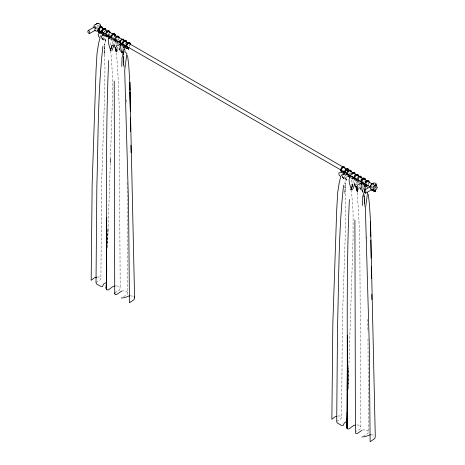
<?xml version="1.0" encoding="UTF-8"?>
<svg xmlns="http://www.w3.org/2000/svg" width="465" height="465" viewBox="0 0 465 465"><rect width="100%" height="100%" fill="white"/><g stroke="black" fill="none" stroke-linecap="round" stroke-linejoin="round"><path stroke-width="0.35" stroke-dasharray="2.33 1.74" d="M96.011 282.418L100.196 279.825L100.905 278.215L101.672 182.466L104.596 95.401L104.974 68.773L104.311 43.669L104.102 54.719L105.102 41.74M336.707 421.383L340.892 418.791L341.601 417.181L342.368 321.431L345.292 234.36L345.669 207.739L345.007 182.635L344.798 193.684L345.797 180.705M123.899 55.277L123.899 67.756M363.851 195.172L364.438 203.821L364.595 194.242M107.525 248.171L107.985 228.681L107.537 243.032M348.169 389.298L348.68 367.646L348.169 384.148M110.292 163.267L107.537 246.345M110.438 158.931L112.35 100.428L112.408 73.54L110.798 51.691M348.163 387.473L353.045 239.394L353.104 212.505L351.494 190.656M112.344 43.867L112.466 41.228M353.04 182.832L353.162 180.193M117.227 44.797L117.302 43.431M357.922 183.762L357.998 182.396M109.089 33.358L109.136 32.992M110.449 45.064L111.001 40.937M351.697 179.903L351.197 185.32M369.181 182.925L368.588 184.756M113.658 37.967L114.413 35.991L114.134 37.026M114.344 36.363L114.454 35.776M103.486 39.211L104.05 36.421M344.181 178.171L344.745 175.386M105.555 31.51L105.729 30.771M129.456 44.681L129.032 46.035M127.137 182.559L127.753 292.816L127.358 294.299L123.086 296.92M367.989 338.956L368.449 431.776L368.053 433.264L363.781 435.885M346.251 177.554L346.588 176.322M109.072 33.288L108.368 34.939M125.585 42.856L125.068 44.169L125.242 43.844M130.06 45.186L129.654 46.337M104.968 30.917L104.608 31.934M97.586 26.987L97.72 26.54M368.466 183.041L367.943 184.39M118.581 39.473L118.697 39.101L118.232 40.217M118.081 49.121L116.535 53.062L118.046 76.481L119.104 103.742L120.191 288.073L119.552 289.968L115.39 292.357M357.277 192.737L358.742 215.446L359.8 242.707L360.887 427.039L360.247 428.933L356.085 431.322M109.67 33.864L109.188 34.991M118.046 38.862L117.779 39.542M364.322 181.048L363.892 182.053M358.004 190.057L358.777 188.087M350.383 174.247L350.564 173.875M360.055 180.251L360.404 179.618M371.669 185.959L371.506 186.192A2.488 1.476 61.3 0 0 371.401 186.512M95.017 27.516L95.639 26.958M108.089 34.968L109.426 34.48M121.667 291.049L124.341 290.84L126.742 291.497L127.753 292.816M362.363 430.015L365.037 429.805L367.437 430.456L368.449 431.776M109.136 35.323L110.42 35.241M373.209 184.669L373.75 184.75L373.505 184.134M97.371 277.024L100.022 277.024L100.905 278.215M338.067 415.989L340.717 415.983L341.601 417.181M130.386 295.833L133.188 296.176M371.082 434.798L374.581 435.228M116.384 285.882L119.226 286.423L120.191 288.073M357.079 424.847L359.922 425.388L360.887 427.039M371.117 188.854L371.465 188.93M372.105 185.814L372.599 186.099M94.662 27.848L95.651 28.417A1.622 0.936 -60 0 0 95.895 28.522M373.308 184.157L373.761 184.768M95.982 29.464L95.081 27.784M371.954 187.941L371.669 186.634M95.651 28.417C94.75 27.336 95.97 24.819 97.447 25.232L97.633 25.436M371.053 188.773L370.791 187.697M94.389 29.969L94.035 28.382M356.167 181.28L356.858 183.239M115.471 42.321L116.163 44.274M370.279 188.918L370.053 187.918M370.355 188.017L370.436 188.831M363.804 194.451L364.996 207.134M123.237 56.899L124.231 67.466M359.875 184.529L360.032 186.639M119.232 46.267L119.447 49.075M123.202 56.928L123.742 64.856L123.335 56.323L123.917 67.152M364.595 206.716L364.031 195.288L364.438 203.821M366.757 236.534L366.926 240.887M126.143 99.748L126.311 104.102M94.075 28.557L94.081 28.865M367.815 319.345L367.931 331.696M362.694 186.192L362.706 188.156M121.999 47.227L122.004 48.534M371.471 187.738A2.488 1.476 61.3 0 1 371.384 187.308M104.875 31.254L104.77 31.597L104.875 31.254M350.226 172.887L349.785 173.922L350.226 172.887"/><path stroke-width="0.7" d="M114.21 81.038L114.733 293.671L115.215 294.612L116.442 294.659L121.667 291.049M354.905 220.003L355.429 432.636L355.911 433.578L357.137 433.618L361.88 430.334M102.689 28.58C102.056 23.343 96.098 30.01 98.876 32.498M106.718 226.252L106.328 289.323L107.06 289.997L108.397 289.869L113.257 286.312L115.134 286.051M347.123 412.339L347.024 428.282L347.756 428.963L349.093 428.835L353.952 425.277L355.202 425.103M347.25 391.315L347.588 336.945M373.349 188.837L373.691 190.359L373.395 190.214L373.982 190.383L373.546 190.47M108.688 60.526C105.16 136.727 107.276 213.069 106.328 289.323L106.718 217.457M349.384 199.491C345.855 275.693 347.971 352.034 347.024 428.282L347.123 392.536M347.134 391.094L347.588 335.474M118.25 37.555L118.25 37.206M375.47 190.557L375.458 190.877L375.47 190.557C375.767 192.76 374.651 191.278 374.831 191.144L374.895 190.819M105.793 30.37C106.479 29.249 104.317 27.981 104.613 28.295L102.963 28.981L101.556 31.324M109.891 32.736C110.228 29.44 106.02 30.87 105.788 33.311M118.941 37.961L118.918 37.235L118.941 37.961C119.209 34.445 115.105 36.247 114.849 38.543M123.864 40.804L123.673 39.461L122.865 38.752M121.789 66.46L122.039 57.364L123.864 51.824L122.929 49.046M362.485 205.425L362.735 196.329L364.357 191.406M106.282 286.888L106.142 288.248L106.253 284.656M106.543 275.327L106.718 269.584M347.123 424.493L346.838 427.207L347.128 417.878M110.315 162.547L110.438 158.931M106.142 288.248L106.264 284.632M106.578 275.239L106.723 270.909M346.838 427.207L347.128 418.541M116.581 51.807L116.692 48.674M357.387 187.639L357.23 192.028L357.382 190.638M128.294 47.674C127.689 50.441 129.206 48.842 128.41 47.785M340.828 169.469L340.618 170.922C339.717 168.318 344.861 164.069 345.03 168.406M361.532 178.409C362.345 174.776 357.69 175.88 357.475 178.618M123.847 40.711L123.876 40.409M102.893 46.238C97.679 92.797 98.272 139.721 96.848 186.482L96.011 282.418L96.377 283.865L100.55 286.277L102.486 286.556L103.59 284.08L105.183 282.982L106.2 282.871M343.589 185.204C338.375 231.762 338.968 278.686 337.544 325.448L336.707 421.383L337.073 422.83L341.246 425.243L343.182 425.522L344.286 423.045L345.879 421.947L346.896 421.836M96.935 28.853L96.953 28.057M116.686 51.673L116.918 49.592M357.539 189.249L357.69 187.86M110.955 37.258C110.403 34.387 115.82 31.887 115.111 36.142M358.335 176.497C359.114 172.777 354.144 174.392 354.173 177.171L354.656 176.049L354.173 177.171M126.341 42.623L126.056 40.693L124.957 40.269L125.922 40.6C124.69 39.496 123.051 41.077 122.458 42.466M340.618 170.922L340.752 169.824M370.343 187.296C369.873 183.576 376.418 180.629 376.708 185.489M111.001 36.816L111.059 36.351M349.128 176.107L349.11 175.799L347.686 176.119M110.077 35.863C106.898 40.025 108.938 45.442 110.478 49.854L110.246 50.958L112.28 45.186M350.773 174.828C347.593 178.99 349.634 184.407 351.174 188.819L350.941 189.923L352.749 184.791M112.013 37.659L111.641 40.112L114.716 39.043M352.708 176.624L352.336 179.077L355.411 178.008M348.924 176.101L349.465 175.456M358.329 176.293L358.41 175.869M113.855 46.023L113.989 45.303L111.798 50.894M354.551 184.989L354.685 184.268L352.493 189.859M347.274 174.573L348.151 171.864M367.553 192.591L365.397 209.128L369.28 344.821L370.134 441.75L374.778 438.524L375.278 436.722L370.5 221.264L369.489 204.78L368.263 194.318M370.088 187.215L370.948 184.989L372.698 183.512M361.508 182.338L362.909 179.298L362.508 179.752L363.409 178.909L364.455 178.775L363.148 178.984L364.432 178.967L363.828 178.67L364.496 179.42L364.252 178.88M107.95 36.055L108.136 36.584M126.62 45.605L126.527 45.965L127.584 43.826L126.875 44.948L127.23 44.32M127.567 55.352L128.793 65.815L129.805 82.299L134.583 297.757L134.083 299.559L129.439 302.785L128.584 205.856L124.701 70.163L126.858 53.626L124.98 51.743L124.864 49.755L124.068 49.406L124.283 48.639L127.666 46.308M101.48 31.777L101.725 30.981L101.585 31.376M346.768 173.34C346.553 170.777 351.337 168.173 351.092 171.992M110.246 50.958L112.112 44.942M350.941 189.923L352.807 183.907M99.533 28.772L99.713 28.481L99.004 30.446L99.138 31.823L98.993 31.382L99.382 32.062L100.318 32.155M99.376 29.08L99.155 29.772L99.969 28.173L101.184 27.237L101.794 27.394L102.381 28.417M373.133 188.697L373.238 188.377M119.645 41.769L120.336 40.304M120.313 41.989L121.133 40.391M367.373 187.459L367.646 187.157M102.376 31.219L102.254 31.539L103.509 29.475L104.584 29.033L103.922 29.092L104.846 29.08L104.154 28.772L105.102 29.87L104.916 29.185M372.779 187.912C373.145 186.407 375.069 183.855 376.691 185.395M111.606 36.962L112.402 35.392L113.722 34.398L113.146 34.619L114.355 34.584L113.896 34.259L114.39 34.98M345.518 171.184L345.379 171.521L346.065 170.184L345.879 170.55L347.657 169.219L347.157 169.341L348.105 170.068L347.867 169.33M358.027 179.228L359.061 177.374L360.416 176.584L360.038 176.624L360.602 176.845L360.311 176.526L360.828 177.153L360.712 176.869M126.091 45.029C126.323 42.966 130.113 40.961 130.183 44.105M122.946 43.1L124.504 41.06L125.416 41.065L125.166 40.844L125.62 41.397L125.428 40.996L125.974 42.106M365.752 183.692L367.472 181.257L368.338 181.059L367.78 181.158L368.664 182.048M106.468 33.585C106.241 32.498 109.374 30.859 107.886 31.585L108.775 31.388L109.176 32.381M354.969 177.06L355.888 175.543L357.242 174.753L356.742 174.869L357.457 175.032L357.713 175.927M361.136 180.745C361.305 178.386 365.6 176.723 365.228 180.158M344.728 171.26C344.937 169.179 348.709 167.266 348.826 170.283M114.733 293.671L115.169 292.793M115.506 38.804L117.29 36.654L116.86 36.793L117.994 36.782M373.761 187.488L375.668 185.541L374.941 185.791L375.633 185.611M365.345 182.693C365.664 180.437 369.768 179.333 369.291 182.501M341.141 169.126L342.06 167.609M365.356 182.699L366.199 181.408L365.56 182.367M108.362 36.607L108.374 35.979M114.547 39.711L113.524 41.106L116.25 39.659M355.243 178.67L354.22 180.071L356.399 178.915M102.038 30.213L102.707 29.33M127.416 44.059L128.788 43.1L129.712 43.547L128.456 43.175L129.34 43.39L129.229 43.1M116.407 39.868L114.849 41.867L117.378 41.158M356.713 179.333L355.545 180.827L358.701 179.949M108.758 35.66L107.95 36.619M129.032 47.366L128.032 48.296L126.846 48.593M118.226 41.24L116.587 42.972L120.819 42.937M358.922 180.205L357.283 181.931L360.805 181.902M89.28 33.689L89.757 32.643L89.478 31.405L88.798 30.568L87.961 30.847A2.465 1.424 60 0 0 87.961 32.37L89.28 33.689L95.267 30.231M371.082 186.302L364.618 190.016L364.269 191.894L365.577 193.208L372.36 189.284M365.577 193.208L365.932 191.33L364.618 190.016M352.005 173.172L352.563 172.655M352.336 173.881L353.243 173.038M104.079 32.759L102.149 34.526L104.619 33.625M344.774 171.725L342.845 173.486L345.931 172.364M112.425 34.346L112.117 34.625L112.861 34.003L112.6 34.178M123.998 44.344L121.999 46.128L124.8 45.419M364.694 183.309L362.694 185.093L366.199 184.204M127.794 42.797L127.195 43.292L128.142 42.629M348.953 174.98L348.14 175.433M349.25 175.195L349.407 175.811M102.928 32.184L100.87 33.782L103.329 32.806M343.623 171.149L341.566 172.742L344.024 171.771M107.305 36.439L107.822 36.043M348.797 171.091L349.976 170.643L349.564 170.579L350.261 170.992M125.806 45.994L123.219 47.93L126.974 46.419M366.501 184.96L363.915 186.895L367.67 185.384M123.458 41.106L124.347 40.443M125.666 45.436L123.504 46.953L125.724 45.797M366.362 184.402L364.2 185.919L366.42 184.762M368.361 185.268L364.978 187.604L364.763 188.366L365.56 188.72L365.635 190.046M375.249 190.685L375.191 191.685L375.034 190.755L373.494 191.034L372.599 189.488M105.299 33.538L101.422 36.055L107.043 34.788L104.759 36.206L107.427 35.218M345.995 172.503L342.118 175.02L344.931 174.387M347.739 173.747L345.454 175.166L348.122 174.183M128.078 47.395L127.137 47.965L127.55 47.79M375.046 190.708L374.517 191.022L375.156 190.656M88.315 30.492L94.965 26.656M122.225 42.925L117.535 45.547L120.731 44.599M362.921 181.885L358.23 184.506L363.345 183.001M96.493 23.744L98.179 23.25L99.574 23.918L100.115 24.482L100.463 26.331M122.022 51.156L122.028 53.12L120.592 47.686L120.586 45.285L123.283 43.849M362.717 190.772L362.723 192.086L361.288 186.651L361.282 184.25L363.444 183.1M107.305 36.793L107.973 36.456L106.88 36.898L106.154 36.665M97.377 30.981L98.208 30.585M95.703 24.314L98.022 23.302L96.72 23.767L97.214 23.732M101.457 32.643L98.144 34.067L98.394 36.136L100.051 37.706L98.522 43.722L97.005 53.644L96.034 70.482L92.146 184.436L91.169 280.314L94.366 277.82L96.767 277.181M343.478 171.033L338.84 173.032L339.09 175.102L340.746 176.671L339.218 182.687L337.7 192.609L336.73 209.448L332.841 323.402L331.865 419.279L335.062 416.785L336.863 416.309M342.246 167.133L342.728 166.947M124.672 40.234L124.149 40.449M97.766 30.859L96.331 31.213L94.802 30.423M108.711 38.357L110.972 37.479M349.407 177.322L352.232 176.229M353.534 172.282L352.755 172.579L353.534 172.282L354.295 172.655M129.689 295.746L124.73 297.612L121.255 298.042M370.384 434.711L365.426 436.577L361.95 437.007M120.586 45.285L123.196 44.361M361.282 184.25L364.543 183.094M349.331 175.904L349.232 175.479M373.006 183.437L373.401 183.425M99.65 31.998L100.405 31.876M98.278 25.941L98.568 25.924M373.255 190.691L372.087 190.505L370.686 189.488M373.982 190.383L374.534 190.371M353.766 172.922L354.452 173.015L353.952 172.939M95.964 24.372L94.476 24.988A1.912 1.104 -60 0 0 93.884 26.255L94.168 27.563M106.305 36.566L107.159 36.723M353.894 172.265L354.871 172.939L355.068 174.288M126.497 48.447L127.009 48.598L126.143 48.145M351.825 178.426L350.854 177.706M344.21 167.342L343.217 167.249L341.915 168.685L341.397 170.021L341.473 171.736M99.446 26.383L106.997 30.742M108.252 31.469L366.827 180.757M368.088 181.484L372.488 184.024M97.65 29.574L370.064 186.854M122.754 39.513L123.173 40.467M108.078 35.933L108.368 36.706L108.206 36.218M105.392 28.882L104.776 28.313L105.346 28.685M108.705 31.388L109.106 31.783M353.894 172.945L354.33 173.404L354.22 173.119M342.548 177.246L344.042 178.868L341.101 174.724M101.911 38.223L103.346 39.909L100.405 35.759M373.209 189.906L373.732 190.551M118.697 36.549L118.918 37.299L118.406 36.154M110.78 38.357L110.984 39.252M105.543 28.958L105.253 28.563M114.553 33.922L114.861 34.561L114.634 34.073M345.321 177.694L346.472 180.129L345.919 178.793M104.625 38.729L105.776 41.164L105.224 39.833M134.118 296.757L134.583 297.757M360.16 187.906L361.2 190.272M119.464 48.941L120.505 51.307M356.812 184.175L358.091 187.174M116.116 45.215L117.395 48.209M98.411 31.789L98.278 30.283L98.429 31.835M354.47 182.861L356.085 187.087L355.812 186.244L356.777 190.569L356.242 186.366M113.774 43.896L115.39 48.122L115.117 47.279L116.081 51.603L115.727 48.802M363.624 188.011L364.374 190.232M122.76 50.888L123.289 54.957M128.555 47.901L128.602 48.593M359.829 187.395L360.195 188.744M119.133 48.43L119.499 49.778M101.806 27.389L101.905 27.772M372.761 190.22L372.57 189.371M350.901 171.422L350.97 171.812M108.496 35.363L109.031 38.514M348.738 169.731L348.797 170.388M130.159 43.722L130.177 44.402M370.5 221.264L370.774 236.447M370.838 240.056L371.151 258.162M371.303 266.858L371.483 278.5M371.768 294.409L371.843 299.512M129.95 90.251L129.805 82.299L129.944 90.274M130.281 109.043L129.973 91.698L130.322 111.222M130.433 117.744L130.653 131.572M130.898 145.295L131.014 152.578M96.865 27.458A1.912 1.104 -60 0 1 97.069 27.028M369.134 181.35L369.134 181.35M98.278 30.283L98.26 30.934L98.278 30.283M100.411 25.901L100.359 27.33L100.196 25L100.411 25.901M353.534 178.357L353.522 178.049L353.534 178.357M107.973 37.531L107.973 37.531M377.167 187.424L376.772 188.726L375.894 189.679L375.04 189.726L374.709 188.842L375.354 187.151L376.592 186.436L377.167 187.424M128.602 48.837L128.526 49.151L128.607 48.819M99.179 28.981L99.045 29.295L99.609 28.069L99.179 28.981M361.479 179.99L360.997 181.112L361.491 179.99M120.545 41.298L120.412 41.617L120.883 40.705L120.545 41.298M119.953 41.019L119.778 41.385L120.127 40.647L119.947 41.013M123.248 42.449L122.888 43.042L123.248 42.449M126.829 44.466L126.248 45.587L127.044 44.111L126.829 44.466M111.612 35.264L111.228 35.979L111.612 35.264M102.05 30.196L101.847 30.568L102.469 29.533L102.05 30.196M99.155 28.051L98.923 28.406L99.748 27.423L99.155 28.051M347.855 171.143L347.617 171.475L348.064 170.847L347.855 171.143M345.53 169.934L345.077 170.521L346.012 169.306L345.53 169.934M121.627 39.217L121.156 39.775L121.9 39.037L121.627 39.217M348.023 170.917L347.791 171.167L348.547 170.399L348.023 170.917M106.956 31.579L106.642 31.882L107.851 30.917L106.956 31.579M352.551 173.619L352.069 174.061L353.278 172.98L352.551 173.619M107.839 31.649L107.386 31.887L107.793 31.696M127.613 42.914L127.119 43.332L127.898 42.687L127.613 42.914M103.742 29.283L103.509 29.475L104.009 29.063L103.742 29.283M351.656 173.939L351.325 174.131L351.656 173.939M374.964 185.047L375.354 184.896L374.964 185.047M113.582 33.713L113.117 33.875L113.582 33.713M100.946 26.54L101.271 26.482L100.946 26.54M101.37 26.738L100.789 26.871L101.37 26.738M348.645 176.014L347.989 176.055L348.645 176.014M363.973 178.112L363.438 178.171L363.973 178.112M102.87 30.254L102.521 30.132L102.87 30.254M108.409 30.673L108.717 30.667L108.409 30.673M347.646 168.656L347.181 168.632L347.959 168.685L347.646 168.656M113.908 33.736L114.425 33.84L113.908 33.736M357.364 174.247L357.8 174.358L357.364 174.247M374.406 191.034L373.569 190.848L374.406 191.034M102.242 27.005L102.242 27.005M129.497 42.78L129.154 42.489L129.712 42.978L129.497 42.78M99.068 32.626L98.563 32.126L99.068 32.626M125.788 40.565L125.597 40.281L125.788 40.565M109.595 31.329L109.432 31.079L109.897 32.335L109.595 31.329M350.796 170.585L350.604 170.254L351.069 171.329L350.796 170.585M130.078 43.361L129.851 42.885L130.078 43.361M114.983 34.579L114.849 34.282L115.163 35.375L114.983 34.579M365.083 179.008L364.903 178.589L365.211 179.496L365.083 179.008M101.132 32.166L101.172 32.66L101.132 32.166M126.306 41.42L126.143 40.85L126.375 41.804L126.306 41.42M98.999 31.277L98.917 30.888L98.999 31.353M346.78 175.229L346.78 175.229M115.111 35.171L115.076 34.829L115.151 35.776L115.111 35.171"/></g></svg>
